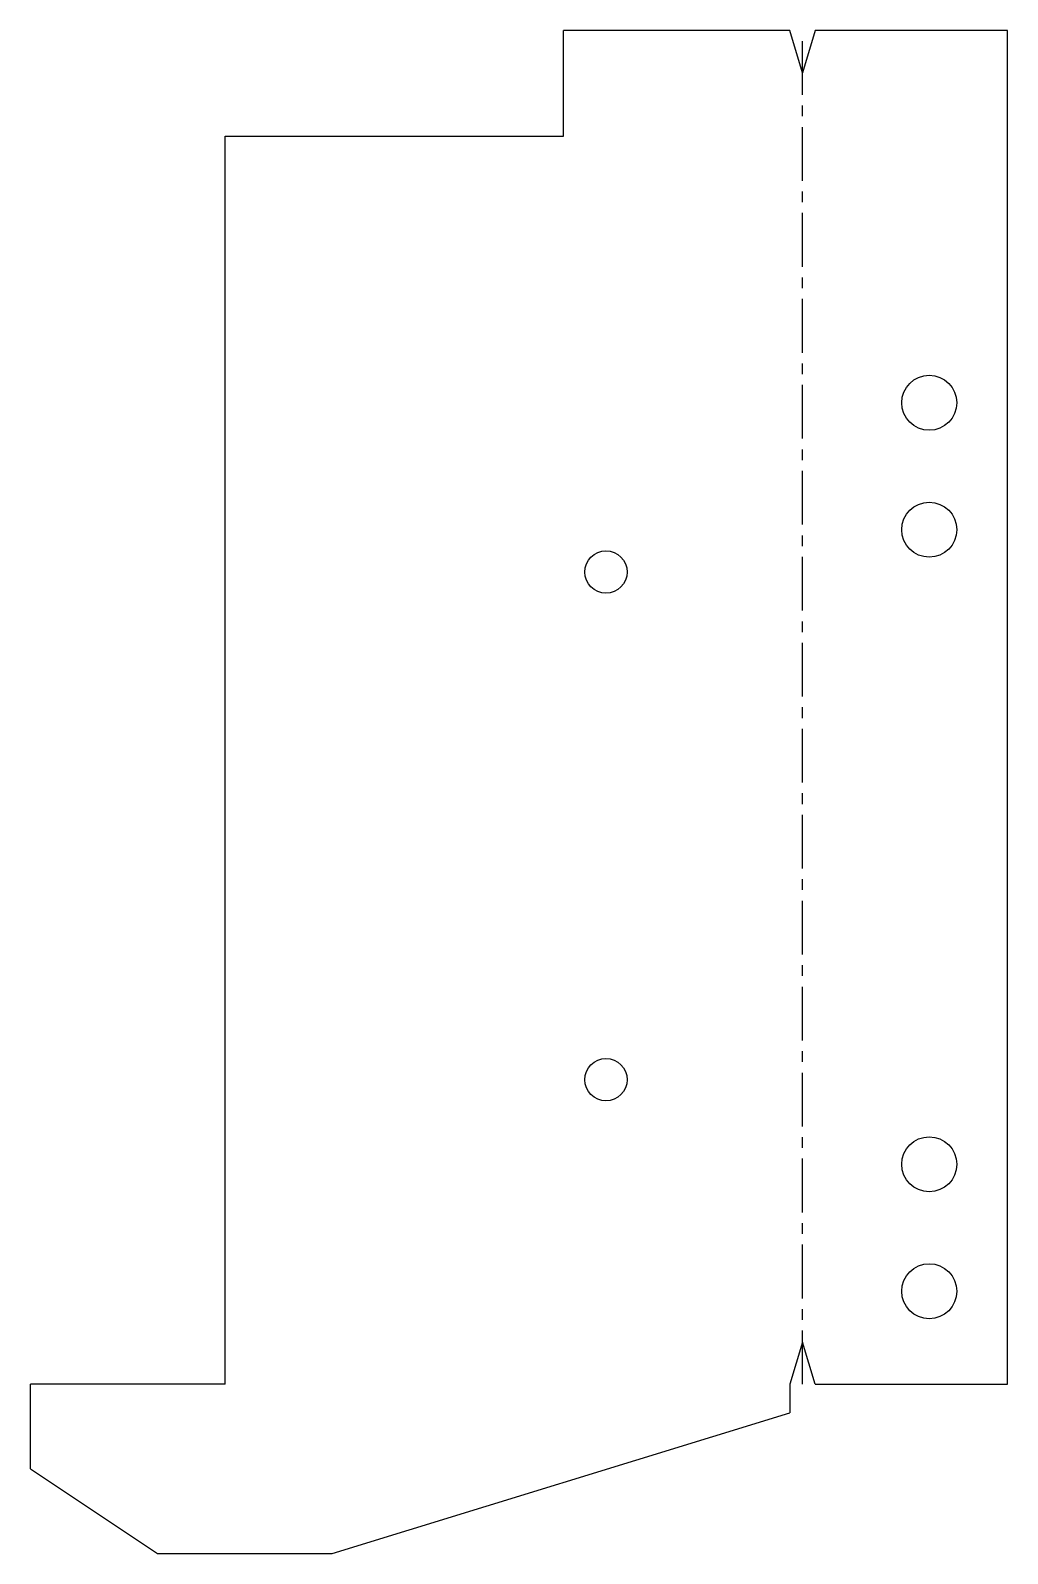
# Model space of a CAD drawing. Extents: x 6 to 237, y 4 to 364.
import ezdxf

# ---------------------------------------------------------------- set-up
doc = ezdxf.new("R2010")
doc.units = 0
doc.linetypes.add('CENTERX2', pattern=[20.32, 12.7, -2.54, 2.54, -2.54])
doc.layers.get('0').update_dxf_attribs({"linetype": 'CONTINUOUS'})

msp = doc.modelspace()

# ---------------------------------------------------------------- linework, layer by layer
at = {"color": 7, "linetype": 'CONTINUOUS'}
for p, q in [((131.73, 338.8), (131.73, 363.8)), ((185.18, 363.8), (131.73, 363.8)), ((236.63, 363.8), (191.18, 363.8)), ((236.63, 43.8), (236.63, 363.8)), ((51.73, 338.8), (131.73, 338.8)), ((51.73, 43.8), (51.73, 338.8)), ((5.73, 23.8), (5.73, 43.8)), ((191.18, 43.8), (236.63, 43.8))]:
    msp.add_line(p, q, dxfattribs=at)
for p, q in [((188.18, 353.8), (185.18, 363.8)), ((191.18, 363.8), (188.18, 353.8)), ((188.18, 53.8), (185.18, 43.8)), ((191.18, 43.8), (188.18, 53.8)), ((51.73, 43.8), (5.73, 43.8)), ((185.18, 43.8), (185.18, 37.04)), ((77.06, 3.8), (185.18, 37.04)), ((5.73, 23.8), (35.79, 3.8)), ((35.79, 3.8), (77.06, 3.8))]:
    msp.add_line(p, q)
at = {"color": 7, "linetype": 'CENTERX2'}
msp.add_line((188.18, 43.8), (188.18, 363.8), dxfattribs=at)
at = {"color": 7, "linetype": 'CONTINUOUS'}
for centre, radius in [((218.13, 275.8), 6.5), ((218.13, 245.8), 6.5), ((141.73, 235.8), 5), ((141.73, 115.8), 5), ((218.13, 95.8), 6.5), ((218.13, 65.8), 6.5)]:
    msp.add_circle(centre, radius, dxfattribs=at)

doc.saveas('drawing.dxf')
